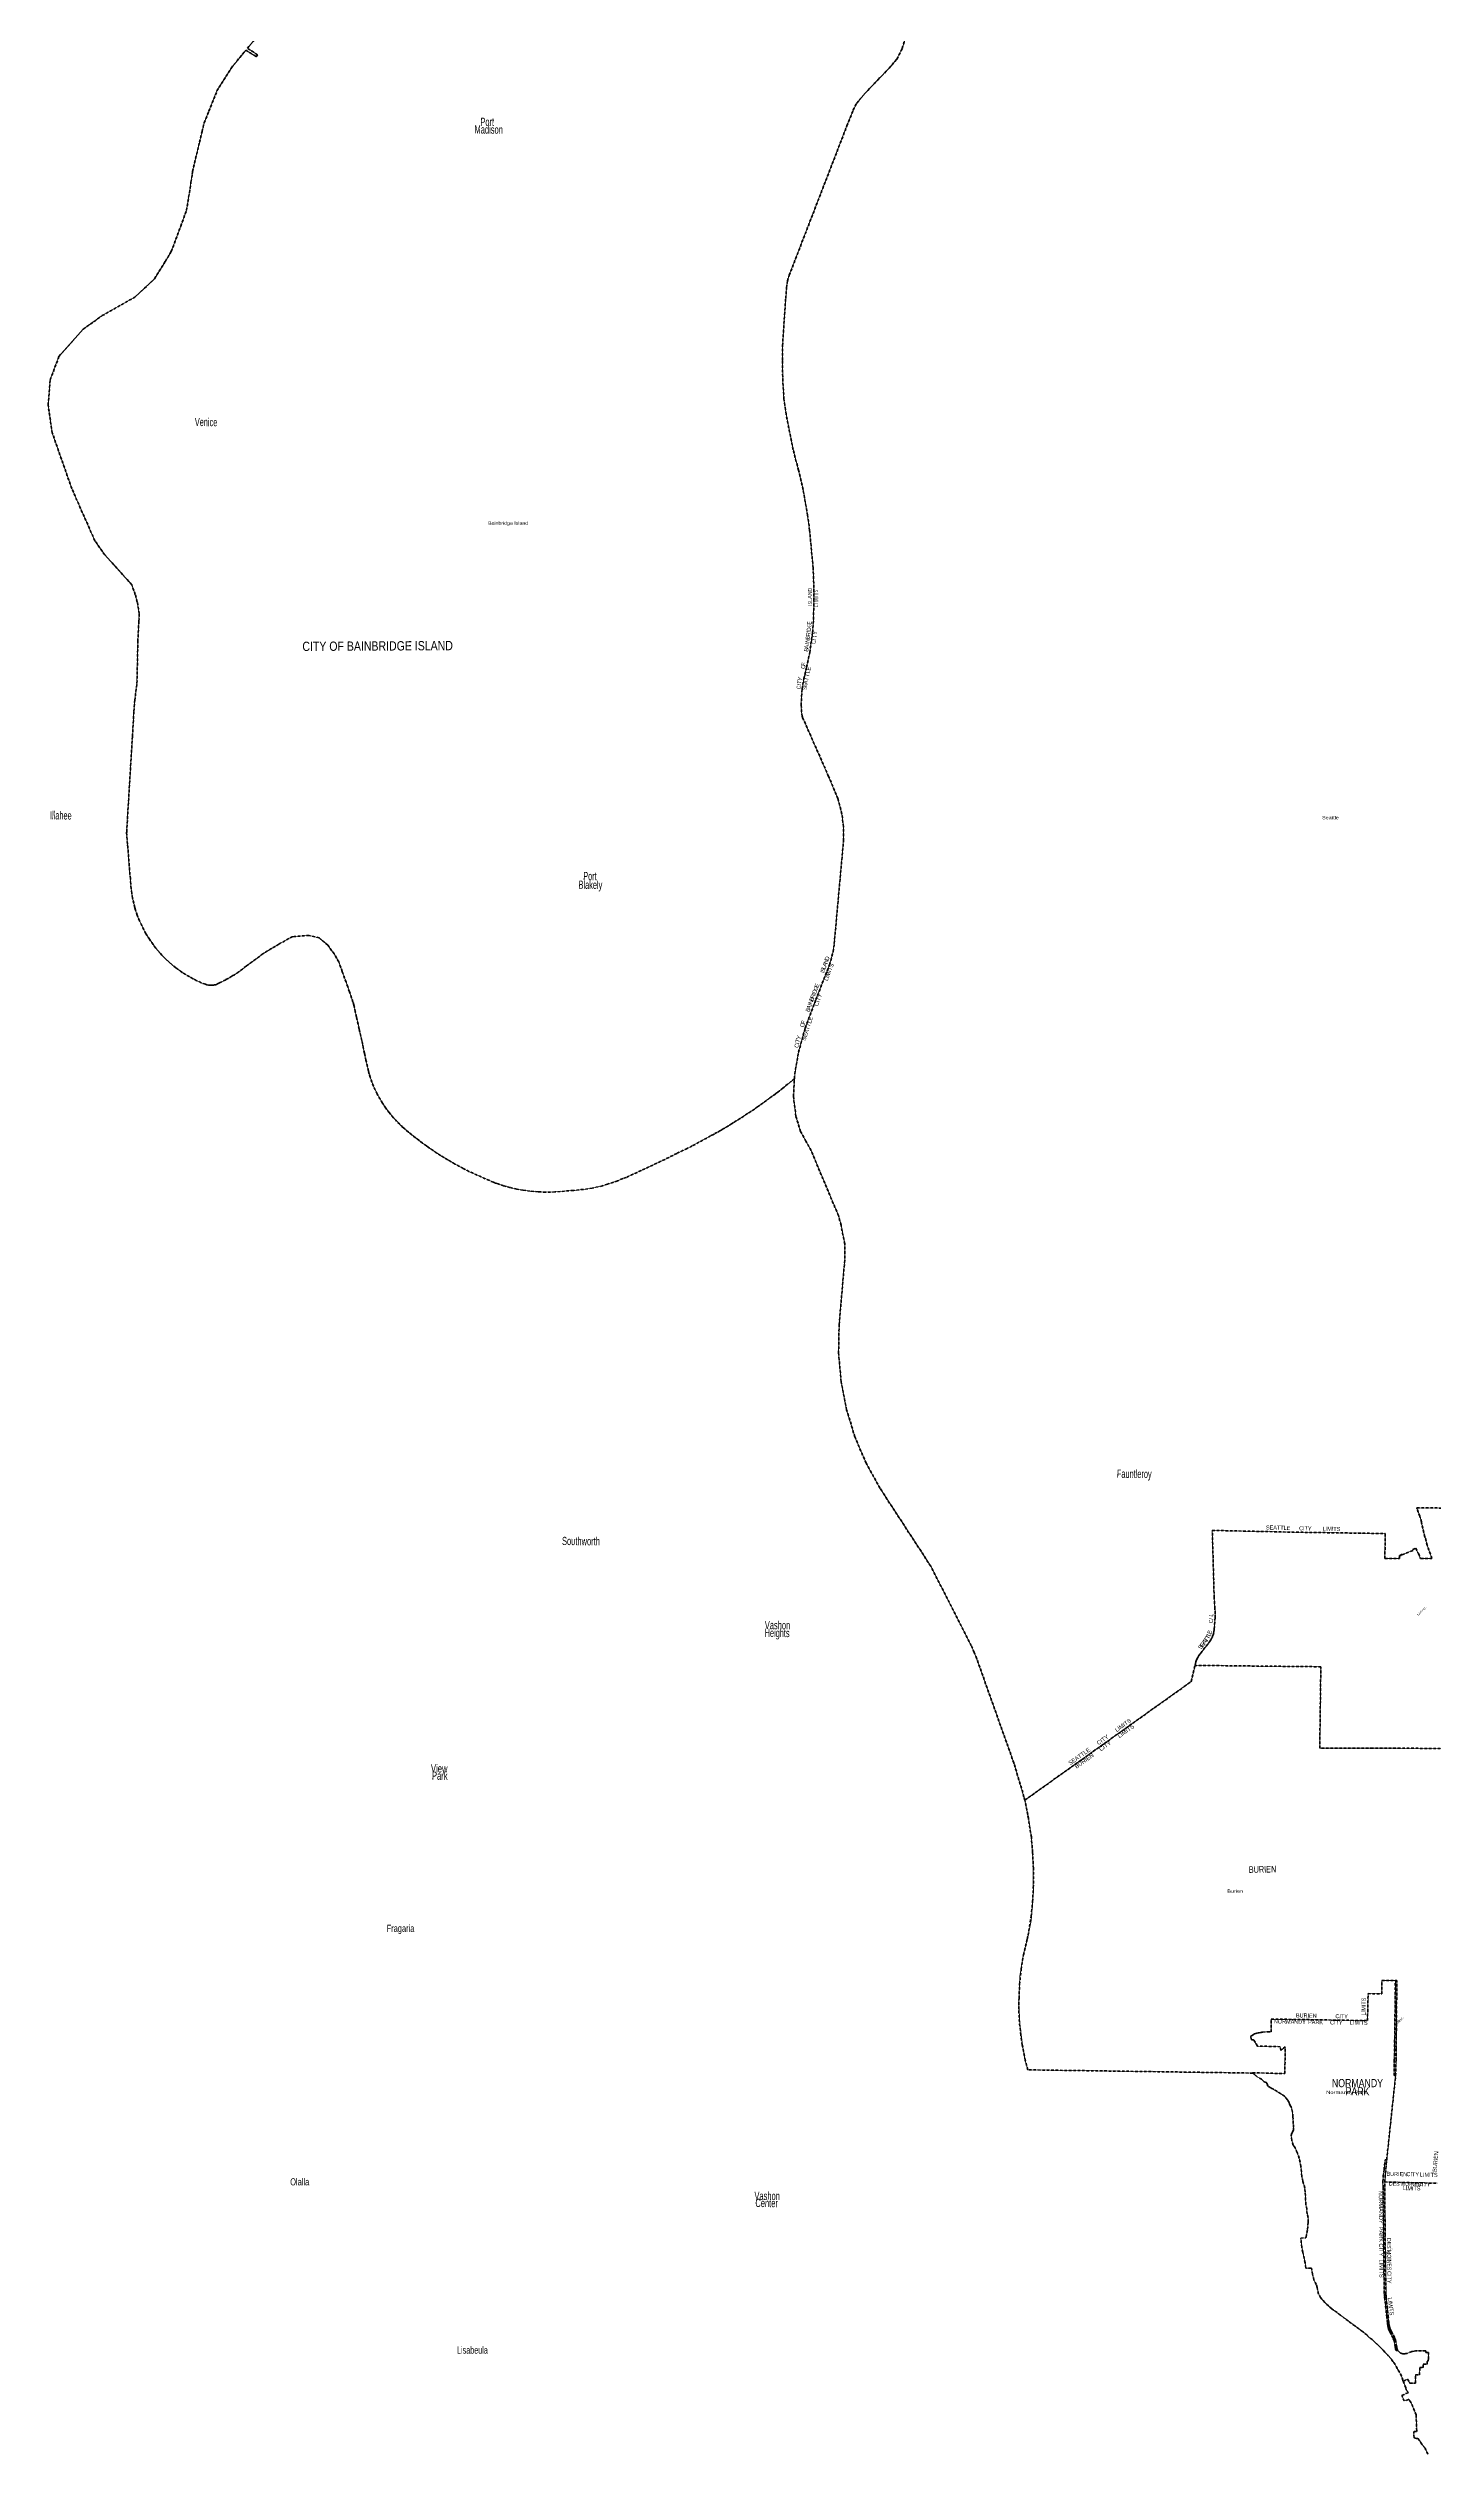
# Model space of a CAD drawing. Header units: feet. Extents: x -903180 to 1023491, y -707744 to 564635.
# Drawn here: x -397339 to -329694, y -35986 to 81383 of the extents above; entities that cross this region are included whole.
import ezdxf
from ezdxf.enums import TextEntityAlignment as Align

# ---------------------------------------------------------------- set-up
doc = ezdxf.new("R2010")
doc.units = ezdxf.units.FT
doc.header["$LTSCALE"] = 80
doc.linetypes.add('SHORT_DASHED', pattern=[2.7, 1.5, -1.2])
doc.layers.add('13', color=7, linetype='SHORT_DASHED', lineweight=40)
doc.layers.add('58', color=7, linetype='Continuous', lineweight=13)
for name, color, linetype in [('14', 7, 'Continuous'), ('15', 7, 'Continuous'), ('16', 7, 'Continuous'), ('36', 7, 'Continuous')]:
    doc.layers.add(name, color=color, linetype=linetype)

msp = doc.modelspace()

# ---------------------------------------------------------------- linework, layer by layer
at = {"layer": '13'}
for p, q in [((-387684.08, 81280.62), (-387182.16, 80961.44)), ((-386858.35, 37164.04), (-387023.44, 37036.43)), ((-332096.79, -22806.35), (-331999.4, -21713.76))]:
    msp.add_line(p, q, dxfattribs=at)
for points in [[(-387182.16, 80961.44), (-387120.72, 81059.27), (-387608.89, 81371.48), (-384163.68, 85524.71), (-383945.91, 85729.51), (-383685.84, 85929.12), (-383406.33, 86100.45), (-383110.44, 86241.62), (-382801.41, 86351.09), (-382482.64, 86427.66), (-382157.61, 86470.49), (-381829.88, 86479.11), (-372003.53, 86237.54), (-371253.8, 86217.92), (-368438.32, 86164.04), (-355007.45, 85896.93), (-354986.13, 85896.5)], [(-387023.44, 37036.43), (-387203.53, 36901.31), (-387667.48, 36556.72), (-387855.72, 36416.09), (-388031.25, 36287.37), (-388242.53, 36135.62), (-388370.4, 36064.11), (-388555.82, 35959.67), (-388667.38, 35895.64), (-388862.34, 35785.51), (-388931.47, 35752.94), (-389007, 35718.55), (-389065.89, 35691.47), (-389075.4, 35686.35), (-389123.31, 35664.4), (-389175.25, 35649.03), (-389218.41, 35638.78), (-389269.62, 35630), (-389327.42, 35623.42), (-389428.37, 35623.42), (-389511.04, 35631.47), (-389596.63, 35649.76), (-389655.05, 35669.71), (-389859.66, 35750.9), (-390107.81, 35863.38), (-390265.07, 35942.88), (-390453.61, 36045.22), (-390631.17, 36149.25), (-390791.81, 36252.44), (-391007.41, 36404.67), (-391103.8, 36476.56), (-391265.29, 36602.58), (-391584.04, 36890.99), (-391778.93, 37087.19), (-392084.99, 37435.65), (-392394.45, 37867), (-392563.54, 38141.03), (-392664.59, 38329.63), (-392769.43, 38538.54), (-392875.11, 38769.44), (-392983.76, 39052.77), (-393064.24, 39287.89), (-393104.35, 39426.45), (-393160.51, 39637.23), (-393214.25, 39883.85), (-393254.9, 40110.68), (-393286.99, 40343.93), (-393305.17, 40567.55), (-393321.75, 40835.04), (-393344.9, 41032.41), (-393447.53, 42359.95), (-393461.97, 42529.8), (-393504.9, 43059.19), (-393502.13, 43119.52), (-393490.72, 43326.95), (-393222.61, 47778.08), (-393150.85, 49007.62), (-393107.8, 49541.88), (-393000.05, 50379.13), (-392957.69, 52416.11), (-392907.18, 53407.2), (-392886.77, 53768.19), (-392985.19, 54341.65), (-393086.65, 54699.46), (-393252.42, 55175.99), (-393553.06, 55516.39), (-394575.38, 56637.06), (-395054.9, 57329.67), (-396187.7, 59885.71), (-397132.39, 62589.34), (-397338.74, 63955.05), (-397233.11, 65193.03), (-396806.29, 66324.07), (-395625.41, 67660.24), (-394692.32, 68318.83), (-393103.22, 69226.18), (-392138.75, 70120.49), (-391613.61, 70972.16), (-391324.82, 71446.84), (-390865.34, 72686.7), (-390577.63, 73466.87), (-390408.67, 74541.98), (-390363.71, 74843.69), (-390304.03, 75226.39), (-390292.88, 75302.61), (-390283.73, 75357.73), (-389948.81, 76785.1), (-389824.91, 77302.36), (-389721.42, 77735.28), (-389492.55, 78303.52), (-389095.45, 79288.23), (-388764.76, 79824.04), (-388393.37, 80425.13), (-387768.35, 81179.03), (-387684.08, 81280.62)], [(-360909.26, 31060.47), (-360909.26, 31060.56), (-360909.25, 31061.07), (-360909.25, 31061), (-360895.75, 31305.18), (-360704.83, 32354.4), (-360377.14, 33552.97), (-359860.06, 34924.42), (-359199.83, 36622.44), (-359010.24, 37266.74), (-358964.7, 37667.11), (-358509.8, 42692.27), (-358510.93, 43365.25), (-358595.08, 43999), (-358784.4, 44742.91), (-359238.84, 45824.7), (-360519.59, 48718.63), (-360531.49, 48757.82), (-360562.79, 48975.56), (-360574.84, 49287.68), (-360566.81, 49740.75), (-360528.65, 50095.14), (-360456.37, 50582.44), (-360313.8, 51150.24), (-360163.22, 51865.06), (-360020.64, 52855.75), (-359974.46, 53490.06), (-359962.41, 54404.29), (-359958.39, 55040.63), (-359996.54, 56007.25), (-360167.23, 57841.88), (-360265.62, 58578.96), (-360488.52, 59829.63), (-360707.4, 60770.17), (-360974.49, 61781.21), (-361315.88, 63511.26), (-361418.3, 64254.42), (-361480.57, 65122.43), (-361490.62, 66151.56), (-361490.63, 66854.43), (-361336.03, 69170.44), (-361287.84, 69679.95), (-361245.66, 70014.27), (-361161.32, 70290.15), (-358347.68, 77582.1), (-358040.39, 78357.43), (-357865.65, 78699.77), (-357472, 79162.87), (-356815.24, 79851.47), (-356287.02, 80401.15), (-355903.39, 80844.12), (-355644.3, 81365.69), (-355523.77, 81760.42)], [(-360909.26, 31060.47), (-361470.12, 30608.07), (-361715.19, 30406.42), (-361833.76, 30318.43), (-362101.56, 30124.68), (-362445.45, 29872.61), (-362706.33, 29683.81), (-362860.41, 29580.94), (-363202.5, 29357.94), (-363564.1, 29119.54), (-363896.94, 28910.93), (-363976.31, 28862.11), (-364133.99, 28765.52), (-364437.55, 28581.06), (-364547.6, 28514.01), (-364690.33, 28436.29), (-364828.89, 28360.76), (-364859.64, 28343.93), (-365001.34, 28266.42), (-365896.56, 27778.91), (-366138.74, 27659.71), (-366655.37, 27411.04), (-367232.51, 27119.79), (-368391.28, 26573.09), (-368987.1, 26310.02), (-369126.81, 26246.31), (-369280.9, 26184.65), (-369541.32, 26070.59), (-370037.53, 25910.06), (-370279.01, 25832.1), (-370779.36, 25720.72), (-371214.99, 25655.98), (-371697.24, 25608.64), (-372599.52, 25532.6), (-373059.05, 25523.28), (-373420.15, 25537.26), (-373811.53, 25569.89), (-374169.14, 25618.81), (-374452.19, 25671.25), (-374794.66, 25749.32), (-374981.61, 25799.42), (-375103.92, 25833.21), (-375367.17, 25924.1), (-375491.81, 25967.21), (-375596.64, 26006.83), (-375799.33, 26087.23), (-376795.85, 26535.83), (-377071.92, 26679.15), (-377472.63, 26891.22), (-377830.24, 27099.78), (-378177.36, 27308.36), (-378780.75, 27717.35), (-378875.68, 27781.44), (-379060.31, 27915.44), (-379584.49, 28320.94), (-380024.8, 28686.82), (-380367.91, 29032.69), (-380483.38, 29156.9), (-380688.26, 29404.07), (-380850.91, 29628.88), (-381020.16, 29872.47), (-381275.95, 30316.01), (-381454.51, 30697.33), (-381616.03, 31130.58), (-381668.19, 31293.64), (-381703.01, 31446.31), (-381821.37, 31965.14), (-381894.83, 32311.34), (-381953.22, 32591.02), (-381988.75, 32758.36), (-382024.83, 32933.9), (-382119.5, 33349.37), (-382152.94, 33494.61), (-382204.04, 33720.28), (-382284.93, 34085.52), (-382341.77, 34337.03), (-382385.48, 34534.41), (-382412.81, 34667.82), (-382463.1, 34816), (-382528.96, 35015.57), (-382629.53, 35307.54), (-382711.52, 35553.58), (-382791.3, 35770.1), (-382984.79, 36293.89), (-383147.12, 36763.01), (-383372.31, 37163.24), (-383496.93, 37327.27), (-383688.32, 37583.33), (-384103.65, 37935.74), (-384600.36, 38062.01), (-385324.27, 37998.45), (-385423.68, 37989.9), (-385593.95, 37899.66), (-386070.45, 37633.18), (-386858.35, 37164.04)], [(-349663.32, -4164.77), (-349703.63, -3995.91), (-350187.93, -2384.98), (-350193.9, -2365.11), (-350201.05, -2344.98), (-352001.44, 2723.73), (-352005.68, 2743.73), (-352014, 2763.73), (-352117.7, 3013), (-352126.02, 3033), (-352131.67, 3053), (-352275.73, 3379.92), (-354258.28, 7263.96), (-356622.96, 10899.49), (-356635.56, 10918.86), (-356648.68, 10939.49), (-356732.29, 11070.98), (-357408.61, 12287.98), (-357954.02, 13569), (-358362.54, 14900.02), (-358629.68, 16266.45), (-358752.54, 17653.31), (-358730.08, 19025.43), (-358729.75, 19045.43), (-358726.31, 19065.43), (-358444.2, 22300.69), (-358455.01, 23001.89), (-358634.09, 23908.73), (-358762.67, 24375.74), (-360098.46, 27557.79), (-360346.01, 28004.18), (-360605.21, 28482.96), (-360836.73, 29229.33), (-360956.68, 30197.9), (-360909.25, 31059.79), (-360909.26, 31060.47)], [(-341352.38, 2417.46), (-341318.57, 2555.84), (-341315.77, 2575.84), (-341308.85, 2595.84), (-341276.4, 2689.6), (-341225.35, 2798.62), (-341163.18, 2901.7), (-341108.64, 2975.72), (-341078.17, 3019.37), (-340677.03, 3526.34), (-340660.78, 3546.88), (-340648.05, 3566.34), (-340585.46, 3662.01), (-340522.29, 3784.96), (-340472.32, 3913.84), (-340436.1, 4047.23), (-340414.02, 4183.68), (-340412.91, 4194.28), (-340372.49, 4746.46), (-340366, 4938.22), (-340379.58, 5129.6), (-340379.85, 5131.73), (-340386.47, 5211.96), (-340420.42, 5732.22), (-340510.23, 9008.28), (-336628.92, 8922.7), (-332097.13, 8853.81), (-332074.01, 8853.46), (-332074.19, 8833.51), (-332085.02, 7641.36), (-331392.15, 7641.36), (-331370.12, 7641.36), (-331370.45, 7661.36), (-331372.39, 7777.09), (-331292.81, 7777.73), (-331293.57, 7847.07), (-331241.51, 7819.04), (-330700.98, 8035.57), (-330721.16, 8075.18), (-330583.93, 8135), (-330471.63, 7914.61), (-330461, 7893.76), (-330452.56, 7874.61), (-330358.65, 7661.52), (-330349.76, 7641.36), (-330329.83, 7641.36), (-329796.69, 7641.36), (-330022.68, 8286.39), (-330124.77, 8655.41), (-330133.92, 8688.45), (-330135.55, 8695.41), (-330296.62, 9380.33), (-330301.31, 9400.3), (-330306.94, 9420.33), (-330385.38, 9699.45), (-330510.63, 10067.69), (-330521.58, 10097.14), (-330528.99, 10117.05), (-330515.32, 10116.85), (-329244.89, 10098.44)], [(-349663.32, -4164.77), (-341877.48, 1384.6), (-341544, 1633.34), (-341352.38, 2417.46)], [(-325876.09, -1668.17), (-328734.27, -1646.09), (-331343.68, -1625.45), (-332678.34, -1626.95), (-335268.06, -1629.81), (-335214.63, 2350.11), (-341352.38, 2417.46)], [(-338535.48, -17488.12), (-349521.76, -17330.61), (-349639.88, -16863.14), (-349790.48, -16106.98), (-349856.53, -15633.71), (-349925.22, -14988.59), (-349959.37, -14365.08), (-349946.36, -13841.12), (-349918.4, -13155.62), (-349839.35, -12420.01), (-349728.38, -11719.37), (-349546.07, -10939.4), (-349497.19, -10755.65), (-349351.87, -9827.63), (-349283.36, -9117.26), (-349247.51, -8440.87), (-349242.23, -7483.77), (-349283.36, -6698.34), (-349344.81, -5960.37), (-349487.09, -5039.4), (-349521.84, -4865.52), (-349601.31, -4441.73), (-349663.32, -4164.77)], [(-338535.48, -17488.12), (-338553.56, -17472.6), (-338535.48, -17473.07), (-336972.17, -17513.83), (-336946.76, -16200.43), (-337172.73, -16389.18), (-337196.14, -16201.61), (-338302.69, -16167.97), (-338499.5, -15863.2), (-338604.09, -15857.71), (-338644.79, -15692.09), (-338627.58, -15682.67), (-338565.46, -15648.65), (-338499.2, -15603.51), (-338447.79, -15576.2), (-338393.81, -15554.41), (-338337.85, -15538.39), (-338280.51, -15528.3), (-338274, -15527.55), (-338219.55, -15524.2), (-338165.74, -15515.18), (-338113.18, -15500.59), (-338105.74, -15498.04), (-338043.59, -15484.66), (-337637.12, -15478.31), (-337633.24, -14850.53), (-332934.48, -14925.39), (-332909.2, -13610.44), (-332231.48, -13622.7), (-332228.7, -12961.68), (-331576.59, -12966.38)], [(-331561.8, -17616.09), (-331637.94, -17613.33), (-331626.96, -16855.83), (-331602.27, -15372.39), (-331576.59, -12966.38)], [(-331561.8, -17616.09), (-331544.56, -16854.76), (-331537.95, -16286.34), (-331501.59, -12967.2), (-331576.59, -12966.38)], [(-331180.5, -32546.45), (-331188.71, -32525.58), (-331205.29, -32483.41), (-331268.83, -32287.22), (-331370.67, -32094.52), (-331488.76, -31911.66), (-331582.55, -31719.07), (-331697.08, -31568.47), (-331773.77, -31444.58), (-331942.25, -31267.05), (-332318.79, -30865.13), (-332709.94, -30499.25), (-332851.35, -30396.59), (-332968.31, -30274.15), (-333179.23, -30108.11), (-333553.51, -29827.02), (-333878.17, -29592.94), (-334248.49, -29315.94), (-334680.51, -28991.76), (-335020.2, -28684.99), (-335226.03, -28446.54), (-335330.12, -28269.91), (-335391.93, -27954.95), (-335442.03, -27803.25), (-335547.57, -27588.35), (-335623.94, -27305.4), (-335668.71, -27025.04), (-335671.14, -27006.77), (-335691.37, -27006.78), (-335943.62, -27006.96), (-335977.51, -26756.23), (-336096.34, -26228.39), (-336148.15, -25993.37), (-336191.85, -25541.75), (-335958.77, -25534.44), (-335938.78, -25533.81), (-335938.22, -25513.61), (-335937.37, -25482.91), (-335857.46, -25111.55), (-335832.2, -24761.57), (-335837, -24540.03), (-335884.74, -24364.19), (-335899.49, -24134.46), (-335942.41, -23904.33), (-335977.7, -23291.76), (-335998.93, -23092.14), (-336084.85, -22774.83), (-336143.64, -22528.37), (-336185.03, -22056.65), (-336273.59, -21644.68), (-336362.17, -21371.63), (-336471.47, -21138.55), (-336564.08, -21002.36), (-336635.2, -20773.85), (-336669.95, -20535.78), (-336617.66, -20401.62), (-336553.68, -20293.79), (-336551.32, -20132.75), (-336556.66, -19947.44), (-336575.99, -19618.99), (-336598.79, -19389.14), (-336641.8, -19165.05), (-336714.81, -19065.37), (-336761.13, -18929.82), (-336839.65, -18793.82), (-336990.08, -18620.58), (-337161.46, -18503.41), (-337660.25, -18202.46), (-337793.9, -18120.05), (-337834.68, -18018.81), (-337889.94, -17943.53), (-337974.07, -17916.18), (-338111.16, -17793.45), (-338316.75, -17675.81), (-338535.48, -17488.12)], [(-331999.4, -21713.76), (-331563.93, -17636.06), (-331561.8, -17616.09)], [(-331455.96, -31034.04), (-331475.36, -31032.5), (-331517.75, -31031.73), (-331537.27, -31031.38), (-331545.84, -31011.37), (-331553.56, -30993.35), (-331566.95, -30950.54), (-331575.79, -30906.56), (-331581.9, -30858.22), (-331636.42, -30569.77), (-331689.7, -30427.18), (-331774.32, -30252.45), (-331803.81, -30203.52), (-331864.53, -30083.38), (-331912.35, -29957.55), (-331946.75, -29827.4), (-331967.37, -29694.38), (-331995.59, -29413.98), (-332104.65, -28404.59), (-332115.19, -28243.75), (-332147.52, -25569.49), (-332170.4, -23079.39), (-332179.47, -22857.51), (-332180.72, -22781.9), (-332167.68, -22528.34), (-332127.41, -22206.17), (-332080.35, -21748.57), (-332078.21, -21727.81), (-332058.29, -21729.41), (-332024.08, -21732.15), (-332001.56, -21733.96), (-331999.4, -21713.76)], [(-331455.96, -31034.04), (-331464.65, -31012.86), (-331482.03, -30970.48), (-331483.25, -30967.25), (-331494.29, -30931.93), (-331497.57, -30915.64), (-331501.54, -30895.87), (-331504.1, -30875.64), (-331507.58, -30848.17), (-331560.82, -30566.42), (-331564.05, -30549.37), (-331572.62, -30526.42), (-331620.58, -30398.06), (-331700.85, -30232.31), (-331708.82, -30215.87), (-331723.02, -30192.31), (-331738.74, -30166.24), (-331795.91, -30053.1), (-331840.94, -29934.61), (-331873.34, -29812.05), (-331889.66, -29706.79), (-331892.75, -29686.83), (-331894.77, -29666.79), (-331920.99, -29406.2), (-332027.92, -28416.53), (-332029.97, -28397.53), (-332031.46, -28376.53), (-332038.66, -28275.11), (-332038.58, -28275.11), (-332074.92, -25403.45), (-332096.79, -22806.35), (-329537.23, -22869.8)], [(-331180.5, -32546.45), (-331160.84, -32534.87), (-330983.1, -32430.15), (-330865.96, -32626), (-330598.05, -32626), (-330597.62, -32222.14), (-330398.18, -32222.01), (-330381.17, -31864.8), (-330219.57, -31864.8), (-330215.32, -31698.95), (-330031.4, -31704.27), (-330030.04, -31667.59), (-330029.29, -31647.47), (-330027.62, -31627.59), (-330023.99, -31584.48), (-329975.44, -31518.12), (-329959.25, -31446.91), (-329952.86, -31138.44), (-330000.35, -31136.08), (-330093.5, -31132.91), (-330093.06, -31057.54), (-330559.53, -31049.09), (-330577.99, -31048.76), (-330599.53, -31051.33), (-330657.35, -31058.25), (-330736.02, -31076.16), (-330745.4, -31078.83), (-330776.02, -31089.32), (-331023.32, -31174.06), (-331027.41, -31175.46), (-331063.32, -31186.38), (-331068.42, -31187.93), (-331105.69, -31195.12), (-331143.51, -31198.36), (-331181.46, -31197.64), (-331219.12, -31192.95), (-331256.09, -31184.36), (-331281, -31175.73), (-331298.84, -31168.95), (-331321, -31156.08), (-331337.75, -31146.36), (-331375.94, -31118.47), (-331411, -31086.75), (-331441.37, -31052.86), (-331455.96, -31034.04)], [(-329986.09, -36090.4), (-330124.87, -35808.59), (-330285.01, -35611.04), (-330397.03, -35426.25), (-330479.85, -35330.78), (-330544.08, -35323.9), (-330660.74, -35291.68), (-330681.71, -35053.22), (-330676.85, -35017.64), (-330650.37, -34995.86), (-330589.91, -34990.67), (-330539.51, -34985.33), (-330535.01, -34953.18), (-330560.67, -34232.03), (-330567.89, -34175.55), (-330804.81, -33586.33), (-330904.68, -33448.03), (-330919.12, -33428.03), (-330939.12, -33434.21), (-331141.63, -33496.84), (-331256.32, -33223.87), (-330930.42, -33086.53), (-330928.3, -33085.27), (-331043.21, -32960.85), (-331071.89, -32857.76), (-331143.19, -32641.33), (-331172.98, -32565.58), (-331180.5, -32546.45)]]:
    msp.add_lwpolyline(points, dxfattribs=at)
at = {"layer": '58'}
msp.add_line((-335268.06, -1629.81), (-335214.63, 2350.11), dxfattribs=at)
for points in [[(-384163.68, 85524.71), (-387608.89, 81371.48), (-387120.72, 81059.27), (-387182.16, 80961.44), (-387684.08, 81280.62), (-387768.35, 81179.03), (-388393.37, 80425.13), (-388764.76, 79824.04), (-389095.45, 79288.23), (-389492.55, 78303.52), (-389721.42, 77735.28), (-389824.91, 77302.36), (-389948.81, 76785.1), (-390283.73, 75357.73), (-390292.88, 75302.61), (-390304.03, 75226.39), (-390363.71, 74843.69), (-390408.67, 74541.98), (-390577.63, 73466.87), (-390865.34, 72686.7), (-391324.82, 71446.84), (-391613.61, 70972.16), (-392138.75, 70120.49), (-393103.22, 69226.18), (-394692.32, 68318.83), (-395625.41, 67660.24), (-396806.29, 66324.07), (-397233.11, 65193.03), (-397338.74, 63955.05), (-397132.39, 62589.34), (-396187.7, 59885.71), (-395054.9, 57329.67), (-394575.38, 56637.06), (-393553.06, 55516.39), (-393252.42, 55175.99), (-393086.65, 54699.46), (-392985.19, 54341.65), (-392886.77, 53768.19), (-392907.18, 53407.2), (-392957.69, 52416.11), (-393000.05, 50379.13), (-393107.8, 49541.88), (-393150.85, 49007.62), (-393222.61, 47778.08), (-393490.72, 43326.95), (-393502.13, 43119.52), (-393504.9, 43059.19), (-393461.97, 42529.8), (-393447.53, 42359.95), (-393344.9, 41032.41), (-393321.75, 40835.04), (-393305.17, 40567.55), (-393286.99, 40343.93), (-393254.9, 40110.68), (-393214.25, 39883.85), (-393160.51, 39637.23), (-393104.35, 39426.45), (-393064.24, 39287.89), (-392983.76, 39052.77), (-392875.11, 38769.44), (-392769.43, 38538.54), (-392664.59, 38329.63), (-392563.54, 38141.03), (-392394.45, 37867), (-392084.99, 37435.65), (-391778.93, 37087.19), (-391584.04, 36890.99), (-391265.29, 36602.58), (-391103.8, 36476.56), (-391007.41, 36404.67), (-390791.81, 36252.44), (-390631.17, 36149.25), (-390453.61, 36045.22), (-390265.07, 35942.88), (-390107.81, 35863.38), (-389859.66, 35750.9), (-389655.05, 35669.71), (-389596.63, 35649.76), (-389511.04, 35631.47), (-389428.37, 35623.42), (-389327.42, 35623.42), (-389269.62, 35630), (-389218.41, 35638.78), (-389175.25, 35649.03), (-389123.31, 35664.4), (-389075.4, 35686.35), (-389065.89, 35691.47), (-389007, 35718.55), (-388931.47, 35752.94), (-388862.34, 35785.51), (-388667.38, 35895.64), (-388555.82, 35959.67), (-388370.4, 36064.11), (-388242.53, 36135.62)], [(-355523.77, 81760.42), (-355644.3, 81365.69), (-355903.39, 80844.12), (-356287.02, 80401.15), (-356815.24, 79851.47), (-357472, 79162.87), (-357865.65, 78699.77), (-358040.39, 78357.43), (-358347.68, 77582.1), (-361161.32, 70290.15), (-361245.66, 70014.27), (-361287.84, 69679.95), (-361336.03, 69170.44), (-361490.63, 66854.43), (-361490.62, 66151.56), (-361480.57, 65122.43), (-361418.3, 64254.42), (-361315.88, 63511.26), (-360974.49, 61781.21), (-360707.4, 60770.17), (-360488.52, 59829.63), (-360265.62, 58578.96), (-360167.23, 57841.88), (-359996.54, 56007.25), (-359958.39, 55040.63), (-359962.41, 54404.29), (-359974.46, 53490.06), (-360020.64, 52855.75), (-360163.22, 51865.06), (-360313.8, 51150.24), (-360456.37, 50582.44), (-360528.65, 50095.14), (-360566.81, 49740.75), (-360574.84, 49287.68), (-360562.79, 48975.56), (-360531.49, 48757.82), (-360519.59, 48718.63), (-359238.84, 45824.7), (-358784.4, 44742.91), (-358595.08, 43999), (-358510.93, 43365.25), (-358509.8, 42692.27), (-358964.7, 37667.11), (-359010.24, 37266.74), (-359199.83, 36622.44), (-359860.06, 34924.42), (-360377.14, 33552.97), (-360704.83, 32354.4), (-360895.75, 31305.18), (-360909.25, 31061), (-360909.25, 31061.07), (-360909.26, 31060.56), (-360909.26, 31060.47)], [(-360909.26, 31060.47), (-360909.26, 31060.56), (-360909.25, 31061.07), (-360909.25, 31061), (-360895.75, 31305.18), (-360704.83, 32354.4), (-360377.14, 33552.97), (-359860.06, 34924.42), (-359199.83, 36622.44), (-359010.24, 37266.74), (-358964.7, 37667.11), (-358509.8, 42692.27), (-358510.93, 43365.25), (-358595.08, 43999), (-358784.4, 44742.91), (-359238.84, 45824.7), (-360519.59, 48718.63), (-360531.49, 48757.82), (-360562.79, 48975.56), (-360574.84, 49287.68), (-360566.81, 49740.75), (-360528.65, 50095.14), (-360456.37, 50582.44), (-360313.8, 51150.24), (-360163.22, 51865.06), (-360020.64, 52855.75), (-359974.46, 53490.06), (-359962.41, 54404.29), (-359958.39, 55040.63), (-359996.54, 56007.25), (-360167.23, 57841.88), (-360265.62, 58578.96), (-360488.52, 59829.63), (-360707.4, 60770.17), (-360974.49, 61781.21), (-361315.88, 63511.26), (-361418.3, 64254.42), (-361480.57, 65122.43), (-361490.62, 66151.56), (-361490.63, 66854.43), (-361336.03, 69170.44), (-361287.84, 69679.95), (-361245.66, 70014.27), (-361161.32, 70290.15), (-358347.68, 77582.1), (-358040.39, 78357.43), (-357865.65, 78699.77), (-357472, 79162.87), (-356815.24, 79851.47), (-356287.02, 80401.15), (-355903.39, 80844.12), (-355644.3, 81365.69), (-355523.77, 81760.42)], [(-388242.53, 36135.62), (-388031.25, 36287.37), (-387855.72, 36416.09), (-387667.48, 36556.72), (-387203.53, 36901.31), (-387023.44, 37036.43), (-386858.35, 37164.04), (-386070.45, 37633.18), (-385593.95, 37899.66), (-385423.68, 37989.9), (-385324.27, 37998.45), (-384600.36, 38062.01), (-384103.65, 37935.74), (-383688.32, 37583.33), (-383496.93, 37327.27), (-383372.31, 37163.24), (-383147.12, 36763.01), (-382984.79, 36293.89), (-382791.3, 35770.1), (-382711.52, 35553.58), (-382629.53, 35307.54), (-382528.96, 35015.57), (-382463.1, 34816), (-382412.81, 34667.82), (-382385.48, 34534.41), (-382341.77, 34337.03), (-382284.93, 34085.52), (-382204.04, 33720.28), (-382152.94, 33494.61), (-382119.5, 33349.37), (-382024.83, 32933.9), (-381988.75, 32758.36), (-381953.22, 32591.02), (-381894.83, 32311.34), (-381821.37, 31965.14), (-381703.01, 31446.31), (-381668.19, 31293.64), (-381616.03, 31130.58), (-381454.51, 30697.33), (-381275.95, 30316.01), (-381020.16, 29872.47), (-380850.91, 29628.88), (-380688.26, 29404.07), (-380483.38, 29156.9), (-380367.91, 29032.69), (-380024.8, 28686.82), (-379584.49, 28320.94), (-379060.31, 27915.44), (-378875.68, 27781.44), (-378780.75, 27717.35), (-378177.36, 27308.36), (-377830.24, 27099.78), (-377472.63, 26891.22), (-377071.92, 26679.15), (-376795.85, 26535.83), (-375799.33, 26087.23), (-375596.64, 26006.83), (-375491.81, 25967.21), (-375367.17, 25924.1), (-375103.92, 25833.21), (-374981.61, 25799.42), (-374794.66, 25749.32), (-374452.19, 25671.25), (-374169.14, 25618.81), (-373811.53, 25569.89), (-373420.15, 25537.26), (-373059.05, 25523.28), (-372599.52, 25532.6), (-371697.24, 25608.64), (-371214.99, 25655.98), (-370779.36, 25720.72), (-370279.01, 25832.1), (-370037.53, 25910.06), (-369541.32, 26070.59), (-369280.9, 26184.65), (-369126.81, 26246.31), (-368987.1, 26310.02), (-368391.28, 26573.09), (-367232.51, 27119.79), (-366655.37, 27411.04), (-366138.74, 27659.71), (-365896.56, 27778.91), (-365001.34, 28266.42), (-364859.64, 28343.93), (-364828.89, 28360.76), (-364690.33, 28436.29), (-364547.6, 28514.01), (-364437.55, 28581.06), (-364133.99, 28765.52), (-363976.31, 28862.11), (-363896.94, 28910.93), (-363564.1, 29119.54), (-363202.5, 29357.94), (-362860.41, 29580.94), (-362706.33, 29683.81), (-362445.45, 29872.61), (-362101.56, 30124.68), (-361833.76, 30318.43), (-361715.19, 30406.42), (-361470.12, 30608.07), (-360909.26, 31060.47)], [(-360909.26, 31060.47), (-360909.25, 31059.79), (-360956.68, 30197.9), (-360836.73, 29229.33), (-360605.21, 28482.96), (-360346.01, 28004.18), (-360098.46, 27557.79), (-358762.67, 24375.74), (-358634.09, 23908.73), (-358455.01, 23001.89), (-358444.2, 22300.69), (-358726.31, 19065.43), (-358729.75, 19045.43), (-358730.08, 19025.43), (-358752.54, 17653.31), (-358629.68, 16266.45), (-358362.54, 14900.02), (-357954.02, 13569), (-357408.61, 12287.98), (-356732.29, 11070.98), (-356648.68, 10939.49)], [(-356648.68, 10939.49), (-356635.56, 10918.86), (-356622.96, 10899.49), (-354258.28, 7263.96), (-352275.73, 3379.92), (-352131.67, 3053), (-352126.02, 3033), (-352117.7, 3013), (-352014, 2763.73), (-352005.68, 2743.73), (-352001.44, 2723.73), (-350201.05, -2344.98), (-350193.9, -2365.11), (-350187.93, -2384.98), (-349703.63, -3995.91), (-349663.32, -4164.77), (-341877.48, 1384.6), (-341544, 1633.34), (-341318.57, 2555.84), (-341315.77, 2575.84), (-341308.85, 2595.84), (-341276.4, 2689.6), (-341225.35, 2798.62), (-341163.18, 2901.7), (-341108.64, 2975.72), (-341078.17, 3019.37), (-340677.03, 3526.34), (-340660.78, 3546.88), (-340648.05, 3566.34), (-340585.46, 3662.01), (-340522.29, 3784.96), (-340472.32, 3913.84), (-340436.1, 4047.23), (-340414.02, 4183.68), (-340412.91, 4194.28), (-340372.49, 4746.46), (-340366, 4938.22), (-340379.58, 5129.6), (-340379.85, 5131.73), (-340386.47, 5211.96), (-340420.42, 5732.22), (-340510.23, 9008.28), (-336628.92, 8922.7), (-332097.13, 8853.81), (-332074.01, 8853.46), (-332074.19, 8833.51), (-332085.02, 7641.36), (-331392.15, 7641.36), (-331370.12, 7641.36), (-331370.45, 7661.36), (-331372.39, 7777.09), (-331292.81, 7777.73), (-331293.57, 7847.07), (-331241.51, 7819.04), (-330700.98, 8035.57), (-330721.16, 8075.18), (-330583.93, 8135), (-330471.63, 7914.61), (-330461, 7893.76), (-330452.56, 7874.61), (-330358.65, 7661.52), (-330349.76, 7641.36), (-330329.83, 7641.36), (-329796.69, 7641.36), (-330022.68, 8286.39), (-330124.77, 8655.41), (-330133.92, 8688.45), (-330135.55, 8695.41), (-330296.62, 9380.33), (-330301.31, 9400.3), (-330306.94, 9420.33), (-330385.38, 9699.45), (-330510.63, 10067.69), (-330521.58, 10097.14), (-330528.99, 10117.05), (-330515.32, 10116.85), (-329244.89, 10098.44)], [(-335214.63, 2350.11), (-341348.79, 2418.87), (-341544, 1633.34), (-349663.32, -4164.77), (-349446.27, -5216.57), (-349338.35, -6010.48), (-349253.19, -7237.58), (-349253.19, -8209.04), (-349244.67, -8601.03), (-349355.48, -10031.58), (-349538.46, -10918.9), (-349721.54, -11681.58), (-349900.2, -12757.06), (-349960.72, -14119.79), (-349908.88, -15090.2), (-349781.14, -16134.08), (-349638.5, -16869.06), (-349521.76, -17330.61), (-338534.25, -17489), (-338557.67, -17471.96), (-336972.17, -17513.83), (-336946.76, -16200.43), (-337172.73, -16389.18), (-337196.14, -16201.61), (-338302.69, -16167.97), (-338499.5, -15863.2), (-338604.09, -15857.71), (-338644.79, -15692.09), (-338566.4, -15649.15), (-338501.42, -15604.87), (-338449.8, -15576.97), (-338393.8, -15554.37), (-338335.73, -15537.77), (-338277.19, -15527.62), (-338216.82, -15524.39), (-338164.28, -15514.24), (-338104.36, -15497.64), (-338043.59, -15484.66), (-337886.13, -15482.53), (-337637.12, -15478.31), (-337633.24, -14850.53), (-332934.48, -14925.39), (-332909.2, -13610.44), (-332231.48, -13622.7), (-332228.7, -12961.68), (-331501.59, -12967.2), (-331543.55, -16854.5), (-331561.8, -17616.09), (-331999.4, -21713.76), (-332096.79, -22806.35), (-329537.23, -22869.8)], [(-328834.02, -1647.46), (-331515.14, -1629.08), (-335268.06, -1629.81)], [(-331455.96, -31034.04), (-331475.36, -31032.5), (-331517.75, -31031.73), (-331537.27, -31031.38), (-331545.84, -31011.37), (-331553.56, -30993.35), (-331566.95, -30950.54), (-331575.79, -30906.56), (-331581.9, -30858.22), (-331636.42, -30569.77), (-331689.7, -30427.18), (-331774.32, -30252.45), (-331803.81, -30203.52), (-331864.53, -30083.38), (-331912.35, -29957.55), (-331946.75, -29827.4), (-331967.37, -29694.38), (-331995.59, -29413.98), (-332104.65, -28404.59), (-332115.19, -28243.75), (-332147.52, -25569.49), (-332170.4, -23079.39), (-332179.47, -22857.51), (-332180.72, -22781.9), (-332167.68, -22528.34), (-332127.41, -22206.17), (-332080.35, -21748.57), (-332078.21, -21727.81), (-332058.29, -21729.41), (-332024.08, -21732.15), (-332001.56, -21733.96), (-331999.4, -21713.76), (-331563.93, -17636.06), (-331561.8, -17616.09), (-331637.94, -17613.33), (-331626.96, -16855.83), (-331602.27, -15372.39), (-331576.59, -12966.38), (-332228.7, -12961.68), (-332231.48, -13622.7), (-332909.2, -13610.44), (-332934.48, -14925.39)], [(-332934.48, -14925.39), (-337633.24, -14850.53), (-337637.12, -15478.31), (-338043.59, -15484.66), (-338105.74, -15498.04), (-338113.18, -15500.59), (-338165.74, -15515.18), (-338219.55, -15524.2), (-338274, -15527.55), (-338280.51, -15528.3), (-338337.85, -15538.39), (-338393.81, -15554.41), (-338447.79, -15576.2), (-338499.2, -15603.51), (-338565.46, -15648.65), (-338627.58, -15682.67), (-338644.79, -15692.09), (-338604.09, -15857.71), (-338499.5, -15863.2), (-338302.69, -16167.97), (-337196.14, -16201.61), (-337172.73, -16389.18), (-336946.76, -16200.43), (-336972.17, -17513.83), (-338535.48, -17473.07), (-338553.56, -17472.6), (-338535.48, -17488.12), (-338316.75, -17675.81), (-338111.16, -17793.45), (-337974.07, -17916.18), (-337889.94, -17943.53), (-337834.68, -18018.81), (-337793.9, -18120.05), (-337660.25, -18202.46), (-337161.46, -18503.41), (-336990.08, -18620.58), (-336839.65, -18793.82), (-336761.13, -18929.82), (-336714.81, -19065.37), (-336641.8, -19165.05), (-336598.79, -19389.14), (-336575.99, -19618.99), (-336556.66, -19947.44), (-336551.32, -20132.75), (-336553.68, -20293.79), (-336617.66, -20401.62), (-336669.95, -20535.78), (-336635.2, -20773.85), (-336564.08, -21002.36), (-336471.47, -21138.55), (-336362.17, -21371.63), (-336273.59, -21644.68), (-336185.03, -22056.65), (-336143.64, -22528.37), (-336084.85, -22774.83), (-335998.93, -23092.14), (-335977.7, -23291.76), (-335942.41, -23904.33), (-335899.49, -24134.46), (-335884.74, -24364.19), (-335837, -24540.03), (-335832.2, -24761.57), (-335857.46, -25111.55), (-335937.37, -25482.91), (-335938.22, -25513.61), (-335938.78, -25533.81), (-335958.77, -25534.44), (-336191.85, -25541.75), (-336148.15, -25993.37), (-336096.34, -26228.39), (-335977.51, -26756.23), (-335943.62, -27006.96), (-335691.37, -27006.78), (-335671.14, -27006.77), (-335668.71, -27025.04), (-335623.94, -27305.4), (-335547.57, -27588.35), (-335442.03, -27803.25), (-335391.93, -27954.95), (-335330.12, -28269.91), (-335226.03, -28446.54), (-335020.2, -28684.99), (-334680.51, -28991.76), (-334248.49, -29315.94), (-333878.17, -29592.94), (-333553.51, -29827.02), (-333179.23, -30108.11), (-332968.31, -30274.15), (-332851.35, -30396.59), (-332709.94, -30499.25), (-332318.79, -30865.13), (-331942.25, -31267.05), (-331773.77, -31444.58), (-331697.08, -31568.47), (-331582.55, -31719.07), (-331488.76, -31911.66), (-331370.67, -32094.52), (-331268.83, -32287.22), (-331205.29, -32483.41), (-331188.71, -32525.58), (-331180.5, -32546.45)], [(-329537.23, -22869.8), (-332096.79, -22806.35), (-332073.36, -25540.19), (-332031.46, -28376.53), (-332029.97, -28397.53), (-332027.92, -28416.53), (-331920.99, -29406.2), (-331894.77, -29666.79), (-331892.75, -29686.83), (-331889.66, -29706.79), (-331873.34, -29812.05), (-331840.94, -29934.61), (-331795.91, -30053.1), (-331738.74, -30166.24), (-331723.02, -30192.31), (-331708.82, -30215.87), (-331700.85, -30232.31), (-331620.58, -30398.06), (-331572.62, -30526.42), (-331564.05, -30549.37), (-331560.82, -30566.42), (-331507.58, -30848.17), (-331504.1, -30875.64), (-331501.54, -30895.87), (-331497.57, -30915.64), (-331494.29, -30931.93), (-331483.25, -30967.25), (-331482.03, -30970.48), (-331464.65, -31012.86), (-331455.96, -31034.04)], [(-331180.5, -32546.45), (-331160.84, -32534.87), (-330983.1, -32430.15), (-330865.96, -32626), (-330598.05, -32626), (-330597.62, -32222.14), (-330398.18, -32222.01), (-330381.17, -31864.8), (-330219.57, -31864.8), (-330215.32, -31698.95), (-330031.4, -31704.27), (-330030.04, -31667.59), (-330029.29, -31647.47), (-330027.62, -31627.59), (-330023.99, -31584.48), (-329975.44, -31518.12), (-329959.25, -31446.91), (-329952.86, -31138.44), (-330000.35, -31136.08), (-330093.5, -31132.91), (-330093.06, -31057.54), (-330559.53, -31049.09), (-330577.99, -31048.76), (-330599.53, -31051.33), (-330657.35, -31058.25), (-330736.02, -31076.16), (-330745.4, -31078.83), (-330776.02, -31089.32), (-331023.32, -31174.06), (-331027.41, -31175.46), (-331063.32, -31186.38), (-331068.42, -31187.93), (-331105.69, -31195.12), (-331143.51, -31198.36), (-331181.46, -31197.64), (-331219.12, -31192.95), (-331256.09, -31184.36), (-331281, -31175.73), (-331298.84, -31168.95), (-331321, -31156.08), (-331337.75, -31146.36), (-331375.94, -31118.47), (-331411, -31086.75), (-331441.37, -31052.86), (-331455.96, -31034.04)], [(-331455.96, -31034.04), (-331441.37, -31052.86), (-331411, -31086.75), (-331375.94, -31118.47), (-331337.75, -31146.36), (-331321, -31156.08), (-331298.84, -31168.95), (-331281, -31175.73), (-331256.09, -31184.36), (-331219.12, -31192.95), (-331181.46, -31197.64), (-331143.51, -31198.36), (-331105.69, -31195.12), (-331068.42, -31187.93), (-331063.32, -31186.38), (-331027.41, -31175.46), (-331023.32, -31174.06), (-330776.02, -31089.32), (-330745.4, -31078.83), (-330736.02, -31076.16), (-330657.35, -31058.25), (-330599.53, -31051.33), (-330577.99, -31048.76), (-330559.53, -31049.09), (-330093.06, -31057.54), (-330093.5, -31132.91), (-330000.35, -31136.08), (-329952.86, -31138.44), (-329959.25, -31446.91), (-329975.44, -31518.12), (-330023.99, -31584.48), (-330027.62, -31627.59), (-330029.29, -31647.47), (-330030.04, -31667.59), (-330031.4, -31704.27), (-330215.32, -31698.95), (-330219.57, -31864.8), (-330381.17, -31864.8), (-330398.18, -32222.01), (-330597.62, -32222.14), (-330598.05, -32626), (-330865.96, -32626), (-330983.1, -32430.15), (-331160.84, -32534.87), (-331180.5, -32546.45)], [(-331180.5, -32546.45), (-331172.98, -32565.58), (-331143.19, -32641.33), (-331071.89, -32857.76), (-331043.21, -32960.85), (-330928.3, -33085.27), (-330930.42, -33086.53), (-331256.32, -33223.87), (-331141.63, -33496.84), (-330939.12, -33434.21), (-330919.12, -33428.03), (-330904.68, -33448.03), (-330804.81, -33586.33), (-330567.89, -34175.55), (-330560.67, -34232.03), (-330535.01, -34953.18), (-330539.51, -34985.33), (-330589.91, -34990.67), (-330650.37, -34995.86), (-330676.85, -35017.64), (-330681.71, -35053.22), (-330660.74, -35291.68), (-330544.08, -35323.9), (-330479.85, -35330.78), (-330397.03, -35426.25), (-330285.01, -35611.04), (-330124.87, -35808.59), (-329986.09, -36090.4)]]:
    msp.add_lwpolyline(points, dxfattribs=at)

# ---------------------------------------------------------------- texts
at = {"layer": '14'}
for s, height, rotation, width, p in [('CITY OF BAINBRIDGE ISLAND', 452.6, 0.313, 0.85, (-384925.64, 51943.85)), ('BURIEN', 322.1, 1, 0.8, (-338729.26, -7713.41))]:
    msp.add_text(s, height=height, rotation=rotation, dxfattribs=dict(at, width=width)).set_placement(p)
at = {"layer": '14', "width": 0.8}
for s, p in [('NORMANDY', (-334673.38, -18176.77)), ('PARK', (-334004.94, -18581.36))]:
    msp.add_text(s, height=400, dxfattribs=at).set_placement(p)
at = {"layer": '15'}
for s, rotation, width, p in [('D', 92.26, 0.65, (-360050.79, 54949.09)), ('A', 89.638, 0.85, (-360050.99, 54579.11)), ('N', 89.638, 0.75, (-360049.66, 54764.6)), ('S', 89.245, 0.5, (-360046.16, 54277.44)), ('L', 89.638, 0.75, (-360043.77, 54415.06)), ('R', 81.81, 0.8, (-360138.29, 52745.88)), ('D', 85.836, 0.65, (-360103.12, 53005.14)), ('G', 85.836, 0.65, (-360083.49, 53172.93)), ('E', 89.245, 0.65, (-360071.65, 53320.02)), ('B', 78.104, 0.85, (-360231.18, 51983)), ('N', 81.81, 0.9, (-360168.47, 52430.65)), ('B', 81.81, 0.75, (-360155.53, 52588.27)), ('O', 75.905, 0.8, (-360387.4, 51154.78)), ('F', 78.104, 0.9, (-360358.99, 51284.42)), ('C', 83.854, 0.7, (-360603.07, 50158.07)), ('S', 73.603, 0.8, (-359422.68, 36338.43)), ('L', 70.603, 1.25, (-359373.54, 36464.73)), ('A', 68.511, 1.3, (-359321.03, 36604.54)), ('N', 73.511, 1.05, (-359272.88, 36750.51)), ('E', 68.753, 1.1, (-359715.12, 35576.2)), ('A', 69.342, 1.25, (-360104.72, 34518.32)), ('N', 68.753, 1.15, (-360019.95, 34769.01)), ('R', 68.753, 1.05, (-359916.28, 35051.47)), ('T', 74.709, 1.15, (-360654.05, 32888.96)), ('Y', 69.342, 1.15, (-360607.37, 33035.86)), ('O', 69.342, 0.95, (-360427.47, 33650.52)), ('F', 69.342, 1.1, (-360377.66, 33780.17)), ('C', 74.709, 0.9, (-360703.69, 32645.28))]:
    msp.add_text(s, height=201.2, rotation=rotation, dxfattribs=dict(at, width=width)).set_placement(p, align=Align.CENTER)
for s, rotation, p in [('I', 89.245, (-360048.85, 54163.5)), ('I', 85.836, (-360118.45, 52875.95)), ('A', 81.81, (-360220.08, 52136.87)), ('I', 81.81, (-360194.27, 52281.62)), ('T', 81.563, (-360573.11, 50408.53)), ('Y', 75.905, (-360543.86, 50560.64)), ('I', 81.563, (-360591.25, 50283.23)), ('D', 69.827, (-359215.22, 36901.7)), ('I', 68.753, (-359870.62, 35164.87)), ('D', 68.753, (-359828.06, 35281.37)), ('G', 68.753, (-359763.86, 35434.96)), ('I', 73.603, (-359451.42, 36240.87)), ('B', 69.342, (-360154.52, 34382.49)), ('I', 68.753, (-360065.61, 34640.14)), ('B', 68.753, (-359968.12, 34919.5)), ('I', 74.709, (-360672.7, 32762.48))]:
    msp.add_text(s, height=201.2, rotation=rotation, dxfattribs=at).set_placement(p, align=Align.CENTER)
for s, height, rotation, width, p in [('S', 201.2, 89.756, 0.45, (-359752.61, 54823.19)), ('L', 201.2, 89.377, 0.75, (-359752.66, 54070.81)), ('M', 201.2, 89.491, 0.7, (-359749.67, 54328.69)), ('T', 201.2, 89.689, 0.8, (-359746.93, 54647.42)), ('Y', 201.2, 83.826, 0.85, (-359821.99, 52730.48)), ('C', 201.2, 82.694, 0.75, (-359880.17, 52272.36)), ('T', 201.2, 82.934, 0.95, (-359840.72, 52556.04)), ('T', 201.2, 77.013, 1.1, (-360250.11, 50474.05)), ('T', 201.2, 76.199, 1.1, (-360211.16, 50650.09)), ('L', 201.2, 75.544, 1.1, (-360173.15, 50835.59)), ('E', 201.2, 76.331, 0.9, (-360137.29, 50977.05)), ('S', 201.2, 83.266, 0.6, (-360315.27, 50042.63)), ('E', 201.2, 82.477, 0.8, (-360301.08, 50174.94)), ('LIMITS', 201.2, 69.293, 0.9, (-359292.59, 35814.06)), ('CITY', 201.2, 69.293, 0.95, (-359769.79, 34578.02)), ('SEATTLE', 201.2, 72.293, 0.85, (-360369.97, 32897.38)), ('SEATTLE', 200, 358.65, 0.8, (-337892.71, 9055.31)), ('CITY', 200, 359.07, 0.8, (-336276.3, 9011.34)), ('LIMITS', 200, 359.07, 0.8, (-335124.84, 8990.45)), ('L', 200, 84.982, 0.85, (-340473.48, 4790.47)), ('E', 200, 50.564, 1.55, (-341004.51, 3259.98)), ('A', 200, 51.953, 1.7, (-340910.96, 3373.73)), ('T', 200, 54.729, 1.65, (-340812.38, 3507.67)), ('T', 200, 60.087, 1.5, (-340711.78, 3647.23)), ('L', 200, 65.382, 1.35, (-340623.16, 3803.71)), ('C', 200, 88.74, 0.65, (-340480.16, 4478.45)), ('S', 200, 51.073, 1.35, (-341077.27, 3169.9)), ('BURIEN     CITY      LIMITS', 201.1, 35.484, 1.05, (-347138.36, -2634.64)), ('LIMITS', 200, 89.087, 0.8, (-333033.81, -14667.14)), ('NORMANDY', 200, 359.087, 0.8, (-337507.61, -15062.69)), ('BURIEN', 200, 359.087, 0.8, (-336429.6, -14770.06)), ('PARK', 200, 359.087, 0.8, (-335837.12, -15092.02)), ('CITY', 200, 359.087, 0.8, (-334763.5, -15112.55)), ('CITY', 200, 359.087, 0.8, (-334505.47, -14808.43)), ('LIMITS', 200, 359.087, 0.8, (-333792.19, -15121.59)), ('BURIEN', 200, 84.782, 0.8, (-329565.06, -22318.56)), ('NORMANDY  PARK', 200, 270.526, 0.9, (-332386.87, -23240.31)), ('BURIEN', 200, 358.782, 0.8, (-332011.67, -22506.17)), ('DES MOINES', 200, 358.782, 0.75, (-331889.92, -22981.41)), ('LIMITS', 200, 358.744, 0.8, (-331213.35, -23201.74)), ('CITY', 200, 358.727, 0.85, (-331038.33, -22520.28)), ('CITY', 200, 358.727, 0.85, (-330480.61, -23007.31)), ('LIMITS', 200, 358.744, 0.8, (-330376.76, -22541.89)), ('CITY  LIMITS', 200, 270.693, 0.95, (-332369.38, -25808.06)), ('DES MOINES', 200, 270.782, 0.75, (-331992.21, -25543.44)), ('CITY', 200, 269.727, 0.8, (-331970.06, -27156.19)), ('LIMITS', 200, 276.744, 0.85, (-331946.26, -28458.44))]:
    msp.add_text(s, height=height, rotation=rotation, dxfattribs=dict(at, width=width)).set_placement(p)
for s, height, rotation, p in [('I', 201.2, 89.377, (-359750.83, 54224.12)), ('I', 201.2, 89.521, (-359747.79, 54537.86)), ('I', 201.2, 82.934, (-359853.75, 52442.29)), ('A', 201.2, 80.648, (-360289.14, 50313.42)), ('/', 200, 88.74, (-340466.18, 4645.85)), ('E', 200, 73.734, (-340567.96, 3928.79)), ('SEATTLE      CITY      LIMITS', 201.1, 35.484, (-347449.27, -2467.8))]:
    msp.add_text(s, height=height, rotation=rotation, dxfattribs=at).set_placement(p)
at = {"layer": '16'}
for s, width, p in [('Madison', 0.6, (-376527.5, 77213.45)), ('Port', 0.65, (-376233.04, 77583.44)), ('Venice', 0.65, (-390177.92, 62928.51)), ('Illahee', 0.65, (-397248.37, 43724.94)), ('Port', 0.65, (-371218.8, 40758.53)), ('Blakely', 0.65, (-371447.62, 40335.63)), ('Fauntleroy', 0.65, (-345170.32, 11579.29)), ('Southworth', 0.6, (-372255.11, 8294.22)), ('Vashon', 0.6, (-362357, 4188.46)), ('Heights', 0.65, (-362363.58, 3809.25)), ('View', 0.7, (-378654.31, -2808.58)), ('Park', 0.7, (-378606.61, -3164.57)), ('Vashon', 0.6, (-362863.51, -23679.28)), ('Center', 0.6, (-362816.21, -24028.03))]:
    msp.add_text(s, height=400, rotation=359.37, dxfattribs=dict(at, width=width)).set_placement(p)
for s, width, p in [('Fragaria', 0.65, (-380814.49, -10595.74)), ('Olalla', 0.65, (-385521.47, -22972.78)), ('Lisabeula', 0.6, (-377377.11, -31186.63))]:
    msp.add_text(s, height=350, dxfattribs=dict(at, width=width)).set_placement(p)
at = {"layer": '36'}
for s, width, p in [('Bainbridge Island', 1.2, (-375860.59, 58111.35)), ('Seattle', 1.25, (-335153.43, 43729.18)), ('Burien', 1.25, (-339779.03, -8682.07)), ('Normandy Park', 1.35, (-334955.06, -18504.02))]:
    msp.add_text(s, height=157.5, dxfattribs=dict(at, width=width)).set_placement(p)
at = {"layer": '36', "width": 1.35}
for p in [(-330451.02, 4832.33), (-331560.7, -15192.75), (-332099.15, -26477.05)]:
    msp.add_text('Uninc.', height=113, rotation=45, dxfattribs=at).set_placement(p)

doc.saveas('drawing.dxf')
